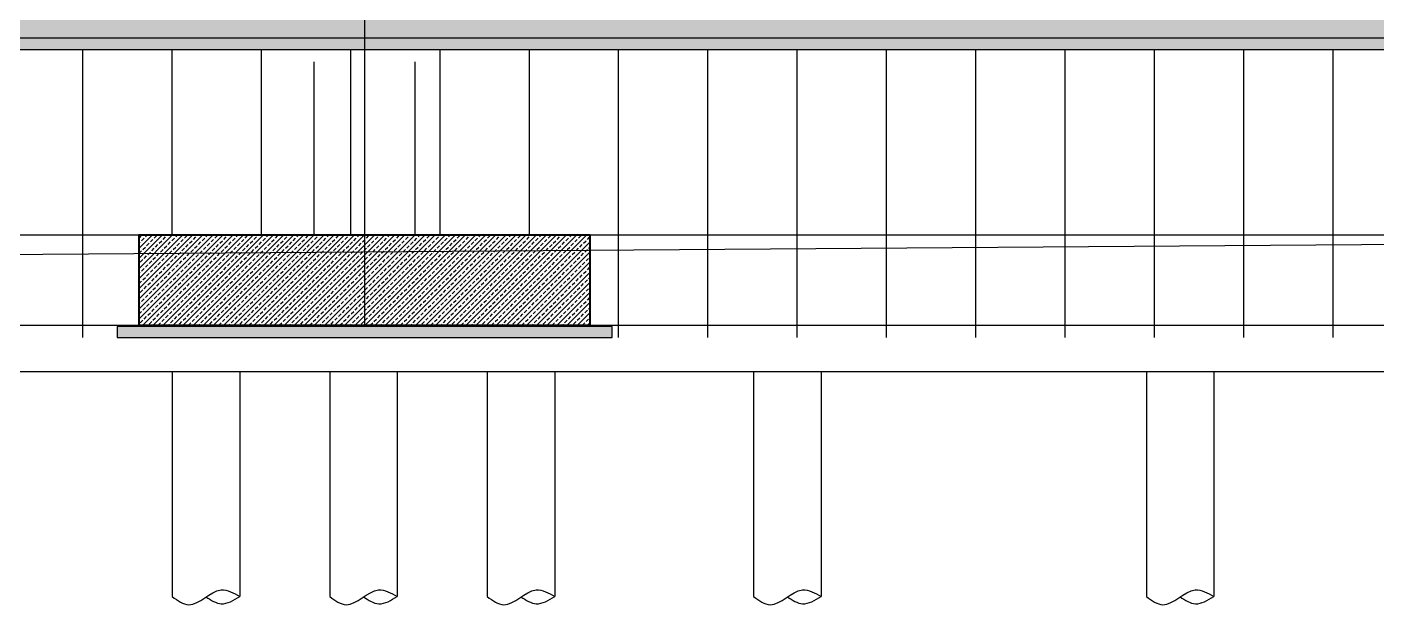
# Model space of a CAD drawing. Header units: centimetres. Extents: x 26200 to 152500, y -600 to 9300.
# Drawn here: x 145065 to 146265, y 677 to 1190 of the extents above; entities that cross this region are included whole.
import ezdxf

# ---------------------------------------------------------------- set-up
doc = ezdxf.new("R2010")
doc.units = ezdxf.units.CM
doc.layers.add('ROTAS-MIMARI-KESIT', color=8, linetype='Continuous')

msp = doc.modelspace()

# ---------------------------------------------------------------- hatches: boundary and pattern name
at = {"layer": 'ROTAS-MIMARI-KESIT'}
h = msp.add_hatch(dxfattribs=at)
h.set_pattern_fill('ANSI33', color=256, style=0)
h.set_pattern_definition([(45, (84445.261, 23206.629), (-4.49012806, 4.49012806), []), (45, (84449.7513, 23206.629), (-4.49012806, 4.49012806), [3.175, -1.5875])])
h.paths.add_polyline_path([(145009.7, 1180.4), (145009.7, 1200.4), (129119.7, 1200.4), (129119.7, 1180.4)])
h.paths.add_polyline_path([(145009.7, 1200.4), (145009.7, 1180.4), (146908.2, 1180.4), (146908.2, 1200.4)])
h = msp.add_hatch(dxfattribs=at)
h.set_pattern_fill('AR-CONC', color=256, scale=0.1, style=0)
h.set_pattern_definition([(50, (-3729.7674, 2354.189), (1.82184669, -0.159390855), [0.1905, -2.0955]), (355, (-3729.7674, 2354.189), (-0.352434214, 1.910568452), [0.1524, -1.676405842]), (100.4514447, (-3729.6156, 2354.1757), (1.46941247, 1.75117752), [0.161900088, -1.780902446]), (46.1842, (-3729.7674, 2354.697), (2.71079041, -0.42042328), [0.28575, -3.14325]), (96.6355576, (-3729.5415, 2354.662), (2.37404134, 2.474261246), [0.24285023, -2.67135608]), (351.1841512, (-3729.7674, 2354.697), (2.37404134, 2.474261246), [0.22859967, -2.51459732]), (21, (-3729.5134, 2354.57), (1.516143913, -1.022651982), [0.1905, -2.0955]), (326, (-3729.5134, 2354.57), (0.618020284, 1.841879661), [0.1524, -1.6764]), (71.451445, (-3729.387, 2354.4848), (2.134164193, 0.819227689), [0.161900088, -1.780899376]), (37.5, (-3729.7674, 2354.189), (0.0308860325, 0.8455503887), [0, -1.65608, 0, -1.7018, 0, -1.68275]), (7.5, (-3729.7674, 2354.189), (0.668196625, 1.001805748), [0, -0.97028, 0, -1.61798, 0, -0.64135]), (327.5, (-3730.33384, 2354.189), (1.3559059517, -0.05728744), [0, -0.635, 0, -1.9812, 0, -2.6289]), (317.5, (-3730.5878, 2354.189), (1.481291814, 0.25426491), [0, -0.8255, 0, -1.31572, 0, -1.8669])])
h.paths.add_polyline_path([(146882.7, 1180.4), (129119.7, 1180.4), (129119.7, 1170.4), (146882.7, 1170.4)])
h = msp.add_hatch(dxfattribs=at)
h.set_pattern_fill('LINE', color=256, scale=5, angle=45, style=0)
h.set_pattern_definition([(90, (279099.306, 394723.31), (-79.375, 0), [])])
h.paths.add_polyline_path([(127350.7, 1006.4), (127350.7, 1160.4), (129104.7, 1160.4), (129104.7, 1170.4), (144988.7, 1170.4), (144999.7, 1170.4), (146882.7, 1170.4), (146882.7, 924.4), (146868.2, 924.4), (146868.2, 914.4), (145584.7, 914.4), (145584.7, 924.4), (145565.2, 924.9), (145565.2, 1005.9), (145164.2, 1005.9), (145164.2, 924.4), (145144.7, 924.4), (145144.7, 914.4), (143784.7, 914.4), (143784.7, 924.4), (143765.2, 924.4), (143765.2, 1005.9), (143364.2, 1005.9), (143364.2, 924.4), (143344.7, 924.4), (143344.7, 914.4), (141984.7, 914.4), (141984.7, 924.4), (141965.2, 924.4), (141965.2, 1005.9), (141564.2, 1005.9), (141564.2, 924.4), (141544.7, 924.4), (141544.7, 914.4), (140184.7, 914.4), (140184.7, 924.4), (140165.2, 924.4), (140165.2, 1005.9), (139764.2, 1005.9), (139764.2, 924.4), (139744.7, 924.4), (139744.7, 914.4), (138384.7, 914.4), (138384.7, 924.4), (138365.2, 924.4), (138365.2, 1005.9), (137864.2, 1005.9), (137864.2, 924.4), (137844.7, 924.4), (137844.7, 914.4), (136584.7, 914.4), (136584.7, 924.4), (136565.2, 924.4), (136565.2, 1005.9), (136164.2, 1005.9), (136164.2, 924.4), (136144.7, 924.4), (136144.7, 914.4), (134784.7, 914.4), (134784.7, 924.4), (134765.2, 924.4), (134765.2, 1005.9), (134364.2, 1005.9), (134364.2, 924.4), (134344.7, 924.4), (134344.7, 914.4), (132984.7, 914.4), (132984.7, 924.4), (132965.2, 924.4), (132965.2, 1005.9), (132564.2, 1005.9), (132564.2, 924.4), (132544.7, 924.4), (132544.7, 914.4), (131184.7, 914.4), (131184.7, 924.4), (131165.2, 924.4), (131165.2, 1005.9), (130764.2, 1005.9), (130764.2, 924.4), (130744.7, 924.4), (130744.7, 914.4), (129379.7, 914.4), (129379.7, 924.4), (129365.2, 924.4), (129365.7, 1006.4)])
h = msp.add_hatch(dxfattribs=at)
h.set_pattern_fill('ANSI33', color=256, style=0, pattern_type=2)
h.set_pattern_definition([(45, (98845.261, 23427.608), (-4.49012806, 4.49012806), []), (45, (98849.7513, 23427.608), (-4.49012806, 4.49012806), [3.175, -1.5875])])
h.paths.add_polyline_path([(145164.7, 1005.4), (145564.7, 1005.4), (145564.7, 925.4), (145164.7, 925.4)], flags=0)
h = msp.add_hatch(dxfattribs=at)
h.set_pattern_fill('AR-CONC', color=256, scale=0.1, style=0)
h.set_pattern_definition([(50, (9884.5261, 2320.6629), (1.82184669, -0.159390855), [0.1905, -2.0955]), (355, (9884.5261, 2320.6629), (-0.352434214, 1.910568452), [0.1524, -1.676405842]), (100.4514447, (9884.678, 2320.6496), (1.46941247, 1.75117752), [0.161900088, -1.780902446]), (46.1842, (9884.5261, 2321.1709), (2.71079041, -0.42042328), [0.28575, -3.14325]), (96.6355576, (9884.752, 2321.1358), (2.37404134, 2.474261246), [0.24285023, -2.67135608]), (351.1841512, (9884.526, 2321.171), (2.37404134, 2.474261246), [0.22859967, -2.51459732]), (21, (9884.7801, 2321.0439), (1.516143913, -1.022651982), [0.1905, -2.0955]), (326, (9884.7801, 2321.0439), (0.618020284, 1.84187966), [0.1524, -1.6764]), (71.451445, (9884.9065, 2320.9587), (2.134164193, 0.81922769), [0.161900088, -1.780899376]), (37.5, (9884.5261, 2320.6629), (0.0308860325, 0.8455503887), [0, -1.65608, 0, -1.7018, 0, -1.68275]), (7.5, (9884.5261, 2320.6629), (0.668196625, 1.001805748), [0, -0.97028, 0, -1.61798, 0, -0.64135]), (327.5, (9883.9597, 2320.6629), (1.3559059517, -0.05728744), [0, -0.635, 0, -1.9812, 0, -2.6289]), (317.5, (9883.7057, 2320.6629), (1.481291814, 0.25426491), [0, -0.8255, 0, -1.31572, 0, -1.8669])])
h.paths.add_polyline_path([(145584.7, 924.4), (145144.7, 924.4), (145144.7, 914.4), (145584.7, 914.4)])

# ---------------------------------------------------------------- linework, layer by layer
for p, q in [((129119.7, 1170.4), (146882.7, 1170.4)), ((126934.7, 884.4), (147594.7, 884.4))]:
    msp.add_line(p, q, dxfattribs=at)
for points in [[(145364.7, 2658.5), (145364.7, 925.4)], [(146908.2, 1180.4), (145009.7, 1180.4)], [(145319.7, 1159.4), (145319.7, 1005.4)], [(145409.7, 1005.4), (145409.7, 1159.4)], [(145164.7, 1005.4), (143764.7, 1005.4)], [(146873.7, 1005.4), (145564.7, 1005.4)], [(143764.7, 925.4), (145164.7, 925.4)], [(145564.7, 925.4), (146873.7, 925.4)], [(145193.8, 884.4), (145193.8, 684.4)], [(145253.8, 884.4), (145253.8, 684.4)], [(145333.8, 884.4), (145333.8, 684.4)], [(145393.8, 884.4), (145393.8, 684.4)], [(145473.8, 884.4), (145473.8, 684.4)], [(145533.8, 884.4), (145533.8, 684.4)], [(145710.6, 884.4), (145710.6, 684.4)], [(145770.6, 884.4), (145770.6, 684.4)], [(146059.7, 884.4), (146059.7, 684.4)], [(146119.7, 884.4), (146119.7, 684.4)]]:
    msp.add_lwpolyline(points, dxfattribs=at)
at = {"layer": 'ROTAS-MIMARI-KESIT', "ltscale": 2}
msp.add_lwpolyline([(126578.7, 1045.4), (127903, 985.4), (144668.5, 985.4), (150022.6, 1025.4)], dxfattribs=at)
at = {"layer": 'ROTAS-MIMARI-KESIT'}
for points in [[(145164.2, 1005.9), (145565.2, 1005.9), (145565.2, 924.9), (145164.2, 924.9)], [(145164.7, 1005.4), (145564.7, 1005.4), (145564.7, 925.4), (145164.7, 925.4)], [(145584.7, 924.4), (145144.7, 924.4), (145144.7, 914.4), (145584.7, 914.4)]]:
    msp.add_lwpolyline(points, close=True, dxfattribs=at)
for points, knots in [([(145193.8, 684.4), (145198.7, 680.8), (145213, 670.4), (145232.7, 696.4), (145248.3, 687.6), (145253.8, 684.4)], [0, 0, 0, 0, 16.350848, 47.934672, 65.567386, 65.567386, 65.567386, 65.567386]), ([(145223.8, 684.1), (145228.2, 681.1), (145238.3, 674.9), (145248.4, 681), (145253.8, 684.4)], [179.801197, 179.801197, 179.801197, 179.801197, 259.646208, 355.156763, 355.156763, 355.156763, 355.156763]), ([(145333.8, 684.4), (145338.7, 680.8), (145353, 670.4), (145372.7, 696.4), (145388.3, 687.6), (145393.8, 684.4)], [0, 0, 0, 0, 16.350848, 47.934672, 65.567386, 65.567386, 65.567386, 65.567386]), ([(145363.8, 684.1), (145368.2, 681.1), (145378.3, 674.9), (145388.4, 681), (145393.8, 684.4)], [179.801197, 179.801197, 179.801197, 179.801197, 259.646208, 355.156763, 355.156763, 355.156763, 355.156763]), ([(145473.8, 684.4), (145478.7, 680.8), (145493, 670.4), (145512.7, 696.4), (145528.3, 687.6), (145533.8, 684.4)], [0, 0, 0, 0, 16.350848, 47.934672, 65.567386, 65.567386, 65.567386, 65.567386]), ([(145503.8, 684.1), (145508.2, 681.1), (145518.3, 674.9), (145528.4, 681), (145533.8, 684.4)], [179.801197, 179.801197, 179.801197, 179.801197, 259.646208, 355.156763, 355.156763, 355.156763, 355.156763]), ([(145710.6, 684.4), (145715.4, 680.8), (145729.8, 670.4), (145749.4, 696.4), (145765, 687.6), (145770.6, 684.4)], [0, 0, 0, 0, 16.350848, 47.934672, 65.567386, 65.567386, 65.567386, 65.567386]), ([(145740.6, 684.1), (145745, 681.1), (145755, 674.9), (145765.1, 681), (145770.6, 684.4)], [179.801197, 179.801197, 179.801197, 179.801197, 259.646208, 355.156763, 355.156763, 355.156763, 355.156763]), ([(146059.7, 684.4), (146064.6, 680.8), (146078.9, 670.4), (146098.6, 696.4), (146114.1, 687.6), (146119.7, 684.4)], [0, 0, 0, 0, 16.350848, 47.934672, 65.567386, 65.567386, 65.567386, 65.567386]), ([(146089.7, 684.1), (146094.1, 681.1), (146104.2, 674.9), (146114.2, 681), (146119.7, 684.4)], [179.801197, 179.801197, 179.801197, 179.801197, 259.646208, 355.156763, 355.156763, 355.156763, 355.156763])]:
    msp.add_open_spline(points, degree=3, knots=knots, dxfattribs=at)

doc.saveas('drawing.dxf')
